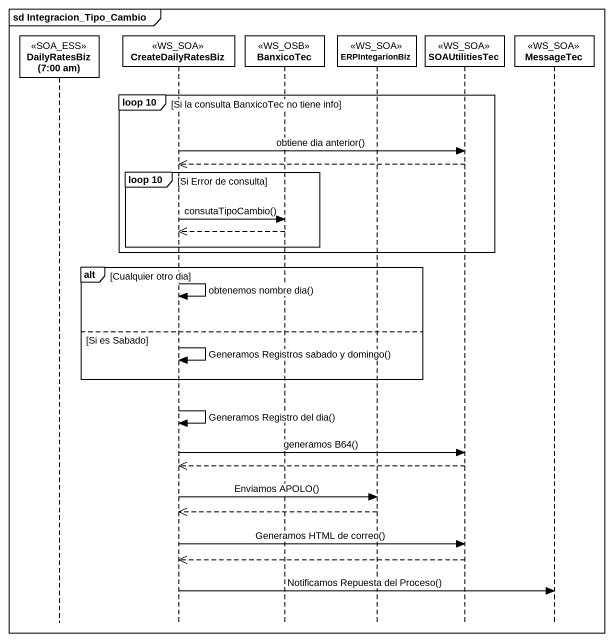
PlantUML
@startuml
mainframe sd Integracion_Tipo_Cambio
hide footbox
participant "DailyRatesBiz (7:00 am)" as DailyRatesBiz_7_00_am <<SOA_ESS>>
participant CreateDailyRatesBiz <<WS_SOA>>
participant BanxicoTec <<WS_OSB>>
participant ERPIntegarionBiz <<WS_SOA>>
participant SOAUtilitiesTec <<WS_SOA>>
participant MessageTec <<WS_SOA>>

group loop 10 [Si la consulta BanxicoTec no tiene info]
  CreateDailyRatesBiz -> SOAUtilitiesTec : obtiene dia anterior()
  SOAUtilitiesTec -->> CreateDailyRatesBiz
  group loop 10 [Si Error de consulta]
    CreateDailyRatesBiz -> BanxicoTec : consutaTipoCambio()
    BanxicoTec -->> CreateDailyRatesBiz
  end
end
alt Cualquier otro dia
  CreateDailyRatesBiz -> CreateDailyRatesBiz : obtenemos nombre dia()
else Si es Sabado
  CreateDailyRatesBiz -> CreateDailyRatesBiz : Generamos Registros sabado y domingo()
end
CreateDailyRatesBiz -> CreateDailyRatesBiz : Generamos Registro del dia()
CreateDailyRatesBiz -> SOAUtilitiesTec : generamos B64()
SOAUtilitiesTec -->> CreateDailyRatesBiz
CreateDailyRatesBiz -> ERPIntegarionBiz : Enviamos APOLO()
ERPIntegarionBiz -->> CreateDailyRatesBiz
CreateDailyRatesBiz -> SOAUtilitiesTec : Generamos HTML de correo()
SOAUtilitiesTec -->> CreateDailyRatesBiz
CreateDailyRatesBiz -> MessageTec : Notificamos Repuesta del Proceso()
@enduml
